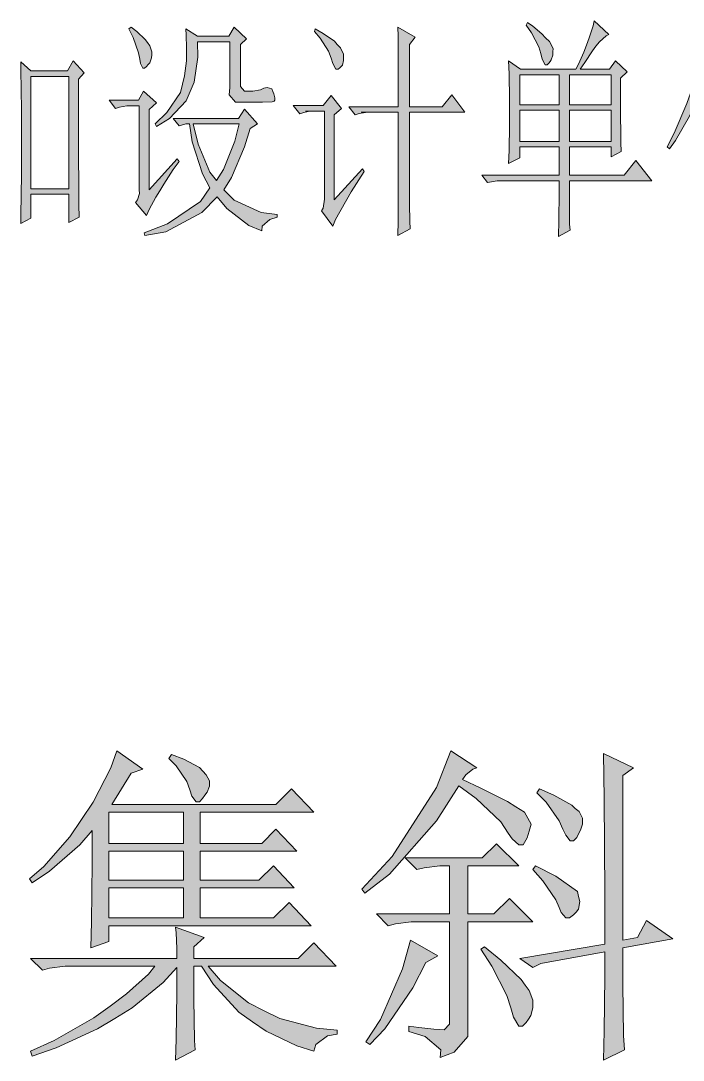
# Model space of a CAD drawing. Header units: millimetres. Extents: x 0 to 586, y 0 to 414.
# Drawn here: x 463.91 to 475.09, y 130.02 to 147.56 of the extents above; entities that cross this region are included whole.
import ezdxf

# ---------------------------------------------------------------- set-up
doc = ezdxf.new("R2010")
doc.units = ezdxf.units.MM

msp = doc.modelspace()

# ---------------------------------------------------------------- hatches: boundary and pattern name
h = msp.add_hatch(color=0)
h.paths.add_polyline_path([(473.173778, 144.861139), (473.173778, 144.543639), (473.177306, 144.127361), (473.184361, 144.028583), (472.986806, 143.919222), (472.993861, 144.190861), (473.000917, 144.660056), (473.000917, 144.861139), (471.953167, 144.861139), (471.790889, 144.829389), (471.692111, 144.952861), (473.000917, 144.952861), (473.000917, 145.432639), (472.334167, 145.432639), (472.334167, 145.249194), (472.147194, 145.153944), (472.15425, 145.372667), (472.161306, 145.803056), (472.161306, 146.01825), (472.161306, 146.233444), (472.15425, 146.667361), (472.147194, 146.882556), (472.34475, 146.741444), (473.283139, 146.741444), (473.325472, 146.826111), (473.417194, 147.030722), (473.463056, 147.150667), (473.508917, 147.270611), (473.572417, 147.475222), (473.593583, 147.559889), (473.840528, 147.330583), (473.791139, 147.305889), (473.681778, 147.207111), (473.621806, 147.1295), (473.565361, 147.051889), (473.431306, 146.857861), (473.357222, 146.741444), (473.851111, 146.741444), (473.949889, 146.882556), (474.147444, 146.695583), (474.034556, 146.58975), (474.034556, 146.117028), (474.041611, 145.503194), (474.048667, 145.355028), (473.875806, 145.263306), (473.875806, 145.432639), (473.173778, 145.432639), (473.173778, 144.952861), (474.098056, 144.952861), (474.295611, 145.199806), (474.56725, 144.861139)])
h.paths.add_polyline_path([(473.173778, 146.05), (473.173778, 145.524361), (473.875806, 145.524361), (473.875806, 146.05)])
h.paths.add_polyline_path([(473.173778, 146.649722), (473.173778, 146.141722), (473.875806, 146.141722), (473.875806, 146.649722)])
h.paths.add_polyline_path([(472.334167, 146.05), (472.334167, 145.524361), (473.000917, 145.524361), (473.000917, 146.05)])
h.paths.add_polyline_path([(472.334167, 146.649722), (472.334167, 146.141722), (473.000917, 146.141722), (473.000917, 146.649722)])
h = msp.add_hatch(color=0)
h.dxf.hatch_style = 2
h.paths.add_polyline_path([(465.733694, 147.422306), (465.7725, 147.454056), (465.871278, 147.376444), (466.008861, 147.245917), (466.047667, 147.193), (466.09, 147.136556), (466.125278, 147.03425), (466.12175, 146.984861), (466.118222, 146.931944), (466.09, 146.850806), (466.061778, 146.822583), (466.033556, 146.790833), (465.998278, 146.759083), (465.970056, 146.759083), (465.93125, 146.836694), (465.920667, 146.914306), (465.8995, 147.020139), (465.807778, 147.277667)])
h = msp.add_hatch(color=0)
h.dxf.hatch_style = 2
h.paths.add_polyline_path([(467.621056, 146.529778), (467.621056, 146.452167), (467.688083, 146.374556), (467.758639, 146.374556), (467.825667, 146.374556), (467.956194, 146.395722), (468.016167, 146.420417), (468.072611, 146.434528), (468.146694, 146.409833), (468.164333, 146.3675), (468.181972, 146.325167), (468.199611, 146.258139), (468.199611, 146.236972), (468.199611, 146.219333), (468.1855, 146.201694), (468.171389, 146.198167), (468.15375, 146.194639), (467.991472, 146.187583), (467.843306, 146.187583), (467.64575, 146.187583), (467.536389, 146.187583), (467.430556, 146.311056), (467.437611, 146.434528), (467.437611, 147.207111), (466.894333, 147.207111), (466.901389, 146.946056), (466.837889, 146.52625), (466.770861, 146.3675), (466.703833, 146.20875), (466.418083, 145.912417), (466.202889, 145.774833), (466.178194, 145.820694), (466.37575, 146.011194), (466.605056, 146.349861), (466.640333, 146.490972), (466.675611, 146.632083), (466.707361, 146.882556), (466.707361, 146.991917), (466.707361, 147.101278), (466.703833, 147.316472), (466.696778, 147.422306), (466.894333, 147.298833), (467.4235, 147.298833), (467.511694, 147.454056), (467.719833, 147.252972), (467.621056, 147.16125)])
h = msp.add_hatch(color=0)
h.dxf.hatch_style = 2
h.paths.add_polyline_path([(468.866361, 147.376444), (468.880472, 147.422306), (469.014528, 147.344694), (469.205028, 147.214167), (469.254417, 147.16125), (469.307333, 147.104806), (469.36025, 146.998972), (469.36025, 146.946056), (469.36025, 146.889611), (469.339083, 146.812), (469.317917, 146.790833), (469.29675, 146.766139), (469.268528, 146.744972), (469.229722, 146.744972), (469.176806, 146.836694), (469.152111, 146.928417), (469.10625, 147.044833), (468.965139, 147.267083)])
h = msp.add_hatch(color=0)
h.dxf.hatch_style = 2
h.paths.add_polyline_path([(470.284528, 146.109972), (470.284528, 146.628556), (470.281, 147.298833), (470.273944, 147.454056), (470.570278, 147.284722), (470.4715, 147.16125), (470.4715, 146.109972), (471.025361, 146.109972), (471.187639, 146.311056), (471.409889, 146.01825), (470.4715, 146.01825), (470.4715, 144.614194), (470.4715, 144.4625), (470.478556, 144.17675), (470.482083, 144.046222), (470.273944, 143.936861), (470.281, 144.17675), (470.284528, 144.536583), (470.284528, 144.660056), (470.284528, 146.01825), (469.656583, 146.01825), (469.843556, 146.01825), (469.769472, 146.01825), (469.624833, 145.993556), (469.557806, 145.972389), (469.448444, 146.109972)])
h = msp.add_hatch(color=0)
h.dxf.hatch_style = 2
h.paths.add_polyline_path([(472.443528, 147.485806), (472.468222, 147.531667), (472.556417, 147.468167), (472.708111, 147.341167), (472.771611, 147.274139), (472.835111, 147.210639), (472.898611, 147.090694), (472.895083, 147.037778), (472.891556, 146.981333), (472.866861, 146.900194), (472.845694, 146.8755), (472.824528, 146.847278), (472.796306, 146.819056), (472.764556, 146.819056), (472.715167, 146.914306), (472.690472, 147.006028), (472.655194, 147.122444), (472.531722, 147.358806)])
h = msp.add_hatch(color=0)
h.dxf.hatch_style = 2
h.paths.add_polyline_path([(475.318667, 143.936861), (475.325722, 144.166167), (475.332778, 145.309167), (475.332778, 146.219333), (475.20225, 145.947694), (474.965889, 145.538472), (474.863583, 145.400889), (474.824778, 145.432639), (474.941194, 145.661944), (475.156389, 146.162889), (475.251639, 146.434528), (475.346889, 146.702639), (475.491528, 147.249444), (475.540917, 147.528139), (475.826667, 147.344694), (475.713778, 147.267083), (475.615, 146.988389), (475.473889, 146.586222), (475.431556, 146.466278), (475.590306, 146.325167), (475.491528, 146.233444), (475.491528, 145.309167), (475.498583, 144.222611), (475.505639, 144.060333)])
h = msp.add_hatch(color=0)
h.paths.add_polyline_path([(464.8835, 146.572111), (464.8835, 145.619611), (464.890556, 144.455444), (464.894083, 144.247306), (464.721222, 144.155583), (464.721222, 144.631833), (464.079167, 144.631833), (464.079167, 144.229667), (463.909833, 144.137944), (463.913361, 144.279056), (463.920417, 144.963444), (463.920417, 145.51025), (463.920417, 146.057056), (463.913361, 146.734389), (463.909833, 146.864917), (464.079167, 146.713222), (464.696528, 146.713222), (464.795306, 146.882556), (464.982278, 146.681472)])
h.paths.add_polyline_path([(464.079167, 146.6215), (464.079167, 144.723556), (464.721222, 144.723556), (464.721222, 146.6215)])
h = msp.add_hatch(color=0)
h.dxf.hatch_style = 2
h.paths.add_polyline_path([(466.079417, 144.705917), (466.548611, 145.231556), (466.583889, 145.185694), (466.485111, 145.048111), (466.322833, 144.801167), (466.259333, 144.691806), (466.192306, 144.582444), (466.079417, 144.374306), (466.030028, 144.275528), (465.846583, 144.490722), (465.881861, 144.536583), (465.913611, 144.645944), (465.906556, 144.705917), (465.906556, 146.124083), (465.747806, 146.124083), (465.698417, 146.124083), (465.578472, 146.102917), (465.511444, 146.078222), (465.402083, 146.219333), (465.895972, 146.219333), (465.980639, 146.371028), (466.202889, 146.173472), (466.079417, 146.064111)])
h = msp.add_hatch(color=0)
h.dxf.hatch_style = 2
h.paths.add_polyline_path([(469.2015, 144.540111), (469.681278, 145.062222), (469.705972, 145.016361), (469.490778, 144.670639), (469.226194, 144.2085), (469.176806, 144.092083), (468.989833, 144.353139), (469.014528, 144.399), (469.039222, 144.547167), (469.039222, 144.645944), (469.039222, 146.035889), (468.718194, 146.035889), (468.831083, 146.035889), (468.792278, 146.035889), (468.689972, 146.011194), (468.619417, 145.990028), (468.510056, 146.127611), (469.014528, 146.127611), (469.152111, 146.296944), (469.324972, 146.08175), (469.2015, 145.972389)])
h = msp.add_hatch(color=0)
h.paths.add_polyline_path([(466.485111, 145.912417), (467.585778, 145.912417), (467.684556, 146.067639), (467.906806, 145.820694), (467.783333, 145.743083), (467.688083, 145.432639), (467.465833, 144.917583), (467.338833, 144.709444), (467.515222, 144.529528), (467.966778, 144.321389), (468.238417, 144.293167), (468.238417, 144.243778), (468.114944, 144.204972), (467.984417, 144.092083), (467.980889, 144.014472), (467.762167, 144.106194), (467.388222, 144.391944), (467.225944, 144.585972), (466.968417, 144.321389), (466.358111, 143.996833), (466.005333, 143.936861), (465.991222, 143.982722), (466.386333, 144.130889), (466.943722, 144.508361), (467.102472, 144.737667), (466.975472, 144.977556), (466.802611, 145.517306), (466.75675, 145.820694), (466.696778, 145.820694), (466.583889, 145.788944)])
h.paths.add_polyline_path([(466.82025, 145.820694), (466.904917, 145.4785), (467.102472, 145.00225), (467.215361, 144.864667), (467.331778, 145.048111), (467.522278, 145.527889), (467.596361, 145.820694)])
h = msp.add_hatch(color=0)
h.paths.add_polyline_path([(465.091639, 131.910667), (465.102222, 132.351639), (465.112806, 133.342944), (465.112806, 133.893278), (464.904667, 133.649861), (464.396667, 133.208889), (464.100333, 133.011333), (464.054472, 133.078361), (464.297889, 133.2865), (464.738861, 133.787444), (464.936417, 134.08025), (465.133972, 134.373056), (465.430306, 134.951611), (465.532611, 135.237361), (465.970056, 134.930444), (465.7725, 134.863417), (465.444417, 134.33425), (468.21725, 134.33425), (468.481833, 134.598833), (468.855778, 134.200194), (466.940194, 134.200194), (466.940194, 133.674556), (467.977361, 133.674556), (468.21725, 133.917972), (468.570028, 133.544028), (466.940194, 133.544028), (466.940194, 133.057194), (467.9315, 133.057194), (468.174917, 133.297083), (468.527694, 132.923139), (466.940194, 132.923139), (466.940194, 132.418667), (468.174917, 132.418667), (468.4395, 132.679722), (468.813444, 132.284611), (465.398556, 132.284611), (465.398556, 132.020028)])
h.paths.add_polyline_path([(465.398556, 134.200194), (465.398556, 133.674556), (466.654444, 133.674556), (466.654444, 134.200194)])
h.paths.add_polyline_path([(465.398556, 132.923139), (465.398556, 132.418667), (466.654444, 132.418667), (466.654444, 132.923139)])
h.paths.add_polyline_path([(465.398556, 133.544028), (465.398556, 133.057194), (466.654444, 133.057194), (466.654444, 133.544028)])
h = msp.add_hatch(color=0)
h.dxf.hatch_style = 2
h.paths.add_polyline_path([(466.456889, 135.173861), (466.665028, 135.09625), (466.929611, 134.958667), (466.986056, 134.895167), (467.038972, 134.835194), (467.095417, 134.729361), (467.095417, 134.687028), (467.095417, 134.641167), (467.056611, 134.542389), (467.017806, 134.489472), (466.979, 134.433028), (466.929611, 134.376583), (466.919028, 134.376583), (466.873167, 134.376583), (466.799083, 134.475361), (466.763806, 134.577667), (466.710889, 134.718778), (466.5345, 134.983361), (466.411028, 135.106833)])
h = msp.add_hatch(color=0)
h.dxf.hatch_style = 2
h.paths.add_polyline_path([(471.304056, 134.644694), (470.926583, 134.059083), (470.136361, 133.155972), (469.716556, 132.838472), (469.670694, 132.901972), (470.178694, 133.455833), (470.926583, 134.62), (471.17, 135.237361), (471.610972, 134.951611), (471.543944, 134.930444), (471.424, 134.831667), (471.367556, 134.754056), (471.678, 134.609417), (472.129556, 134.380111), (472.270667, 134.291917), (472.415306, 134.203722), (472.524667, 133.999111), (472.492917, 133.882694), (472.457639, 133.769806), (472.394139, 133.653389), (472.358861, 133.653389), (472.316528, 133.653389), (472.207167, 133.752167), (472.140139, 133.850944), (472.016667, 134.037917), (471.600389, 134.433028)])
h = msp.add_hatch(color=0)
h.dxf.hatch_style = 2
h.paths.add_polyline_path([(473.769972, 131.847167), (472.690472, 131.646083), (472.556417, 131.582583), (472.337694, 131.734278), (473.769972, 131.977694), (473.769972, 132.824361), (473.759389, 134.433028), (473.748806, 135.195028), (474.253278, 134.951611), (474.076889, 134.821083), (474.076889, 132.044722), (474.320306, 132.087056), (474.475528, 132.372806), (474.9165, 132.065889), (474.076889, 131.910667), (474.076889, 131.293306), (474.087472, 130.436056), (474.101583, 130.192639), (473.748806, 130.01625), (473.759389, 130.513667), (473.769972, 131.427361)])
h = msp.add_hatch(color=0)
h.dxf.hatch_style = 2
h.paths.add_polyline_path([(472.669306, 134.598833), (472.909194, 134.489472), (473.212583, 134.323667), (473.272556, 134.267222), (473.336056, 134.214306), (473.396028, 134.101417), (473.396028, 134.0485), (473.396028, 134.002639), (473.36075, 133.900333), (473.329, 133.836833), (473.29725, 133.776861), (473.240806, 133.716889), (473.219639, 133.716889), (473.184361, 133.716889), (473.110278, 133.815667), (473.064417, 133.914444), (472.997389, 134.059083), (472.778667, 134.369528), (472.623444, 134.531806)])
h = msp.add_hatch(color=0)
h.dxf.hatch_style = 2
h.paths.add_polyline_path([(470.464444, 130.591278), (470.63025, 130.566583), (470.88425, 130.541889), (470.972444, 130.534833), (471.060639, 130.527778), (471.148833, 130.623028), (471.148833, 130.721806), (471.148833, 132.351639), (470.640833, 132.351639), (470.499722, 132.351639), (470.235139, 132.319889), (470.111667, 132.284611), (469.914111, 132.485694), (471.148833, 132.485694), (471.148833, 133.297083), (471.127667, 133.297083), (470.983028, 133.297083), (470.718444, 133.265333), (470.5985, 133.233583), (470.400944, 133.431139), (471.699167, 133.431139), (471.942583, 133.671028), (472.316528, 133.297083), (471.45575, 133.297083), (471.45575, 132.485694), (471.896722, 132.485694), (472.161306, 132.74675), (472.556417, 132.351639), (471.45575, 132.351639), (471.45575, 130.591278), (471.45575, 130.414889), (471.226444, 130.150306), (470.993611, 130.062111), (471.004194, 130.192639), (470.739611, 130.414889), (470.464444, 130.503083)])
h = msp.add_hatch(color=0)
h.dxf.hatch_style = 2
h.paths.add_polyline_path([(472.602278, 133.297083), (472.944472, 133.120694), (473.307833, 132.863167), (473.329, 132.782028), (473.350167, 132.697361), (473.329, 132.566833), (473.286667, 132.517444), (473.240806, 132.468056), (473.173778, 132.418667), (473.152611, 132.418667), (473.110278, 132.418667), (473.032667, 132.506861), (472.997389, 132.595056), (472.944472, 132.725583), (472.722222, 133.046611), (472.556417, 133.233583)])
h = msp.add_hatch(color=0)
h.dxf.hatch_style = 2
h.paths.add_polyline_path([(466.545083, 131.734278), (466.545083, 131.900083), (466.5345, 132.164667), (466.523917, 132.263444), (467.007222, 132.087056), (466.830833, 131.931833), (466.830833, 131.734278), (468.591194, 131.734278), (468.855778, 131.998861), (469.23325, 131.60375), (467.07425, 131.60375), (467.282389, 131.360333), (467.755111, 130.986389), (468.019694, 130.852333), (468.284278, 130.721806), (468.901639, 130.556), (469.254417, 130.52425), (469.254417, 130.457222), (469.088611, 130.425472), (468.891056, 130.280833), (468.855778, 130.171472), (468.570028, 130.259667), (468.051444, 130.506611), (467.822139, 130.665361), (467.589306, 130.827639), (467.162444, 131.293306), (466.961361, 131.60375), (466.830833, 131.60375), (466.830833, 131.053417), (466.841417, 130.347861), (466.852, 130.192639), (466.523917, 130.01625), (466.5345, 130.369028), (466.545083, 131.152194), (466.545083, 131.582583), (466.31225, 131.328583), (465.790139, 130.898194), (465.497333, 130.721806), (465.204528, 130.545417), (464.506028, 130.227917), (464.100333, 130.083278), (464.075639, 130.171472), (464.474278, 130.347861), (465.144556, 130.728861), (465.419722, 130.929944), (465.694889, 131.134556), (466.068833, 131.469694), (466.171139, 131.60375), (464.802361, 131.60375), (464.66125, 131.60375), (464.396667, 131.568472), (464.276722, 131.536722), (464.075639, 131.734278)])
h = msp.add_hatch(color=0)
h.dxf.hatch_style = 2
h.paths.add_polyline_path([(470.489139, 132.044722), (470.951278, 131.780139), (470.750194, 131.66725), (470.531472, 131.240389), (470.05875, 130.545417), (469.80475, 130.280833), (469.737722, 130.326694), (469.981139, 130.700639), (470.355083, 131.557889)])
h = msp.add_hatch(color=0)
h.dxf.hatch_style = 2
h.paths.add_polyline_path([(471.678, 131.8895), (471.7415, 131.931833), (472.016667, 131.702528), (472.358861, 131.377972), (472.425889, 131.282722), (472.492917, 131.191), (472.556417, 131.028722), (472.556417, 130.965222), (472.556417, 130.898194), (472.521139, 130.771194), (472.482333, 130.711222), (472.443528, 130.65125), (472.383556, 130.591278), (472.358861, 130.591278), (472.316528, 130.591278), (472.228333, 130.742972), (472.182472, 130.898194), (472.118972, 131.106333), (471.864972, 131.60375)])

# ---------------------------------------------------------------- linework, layer by layer
at = {"color": 0, "lineweight": 0}
for points in [[(473.173778, 144.861139), (473.173778, 144.543639), (473.177306, 144.127361), (473.184361, 144.028583), (472.986806, 143.919222), (472.993861, 144.190861), (473.000917, 144.660056), (473.000917, 144.861139), (471.953167, 144.861139), (471.790889, 144.829389), (471.692111, 144.952861), (473.000917, 144.952861), (473.000917, 145.432639), (472.334167, 145.432639), (472.334167, 145.249194), (472.147194, 145.153944), (472.15425, 145.372667), (472.161306, 145.803056), (472.161306, 146.01825), (472.161306, 146.233444), (472.15425, 146.667361), (472.147194, 146.882556), (472.34475, 146.741444), (473.283139, 146.741444), (473.325472, 146.826111), (473.417194, 147.030722), (473.463056, 147.150667), (473.508917, 147.270611), (473.572417, 147.475222), (473.593583, 147.559889), (473.840528, 147.330583), (473.791139, 147.305889), (473.681778, 147.207111), (473.621806, 147.1295), (473.565361, 147.051889), (473.431306, 146.857861), (473.357222, 146.741444), (473.851111, 146.741444), (473.949889, 146.882556), (474.147444, 146.695583), (474.034556, 146.58975), (474.034556, 146.117028), (474.041611, 145.503194), (474.048667, 145.355028), (473.875806, 145.263306), (473.875806, 145.432639), (473.173778, 145.432639), (473.173778, 144.952861), (474.098056, 144.952861), (474.295611, 145.199806), (474.56725, 144.861139)], [(465.733694, 147.422306), (465.7725, 147.454056), (465.871278, 147.376444), (466.008861, 147.245917), (466.047667, 147.193), (466.09, 147.136556), (466.125278, 147.03425), (466.12175, 146.984861), (466.118222, 146.931944), (466.09, 146.850806), (466.061778, 146.822583), (466.033556, 146.790833), (465.998278, 146.759083), (465.970056, 146.759083), (465.93125, 146.836694), (465.920667, 146.914306), (465.8995, 147.020139), (465.807778, 147.277667)], [(467.621056, 146.529778), (467.621056, 146.452167), (467.688083, 146.374556), (467.758639, 146.374556), (467.825667, 146.374556), (467.956194, 146.395722), (468.016167, 146.420417), (468.072611, 146.434528), (468.146694, 146.409833), (468.164333, 146.3675), (468.181972, 146.325167), (468.199611, 146.258139), (468.199611, 146.236972), (468.199611, 146.219333), (468.1855, 146.201694), (468.171389, 146.198167), (468.15375, 146.194639), (467.991472, 146.187583), (467.843306, 146.187583), (467.64575, 146.187583), (467.536389, 146.187583), (467.430556, 146.311056), (467.437611, 146.434528), (467.437611, 147.207111), (466.894333, 147.207111), (466.901389, 146.946056), (466.837889, 146.52625), (466.770861, 146.3675), (466.703833, 146.20875), (466.418083, 145.912417), (466.202889, 145.774833), (466.178194, 145.820694), (466.37575, 146.011194), (466.605056, 146.349861), (466.640333, 146.490972), (466.675611, 146.632083), (466.707361, 146.882556), (466.707361, 146.991917), (466.707361, 147.101278), (466.703833, 147.316472), (466.696778, 147.422306), (466.894333, 147.298833), (467.4235, 147.298833), (467.511694, 147.454056), (467.719833, 147.252972), (467.621056, 147.16125)], [(468.866361, 147.376444), (468.880472, 147.422306), (469.014528, 147.344694), (469.205028, 147.214167), (469.254417, 147.16125), (469.307333, 147.104806), (469.36025, 146.998972), (469.36025, 146.946056), (469.36025, 146.889611), (469.339083, 146.812), (469.317917, 146.790833), (469.29675, 146.766139), (469.268528, 146.744972), (469.229722, 146.744972), (469.176806, 146.836694), (469.152111, 146.928417), (469.10625, 147.044833), (468.965139, 147.267083)], [(470.284528, 146.109972), (470.284528, 146.628556), (470.281, 147.298833), (470.273944, 147.454056), (470.570278, 147.284722), (470.4715, 147.16125), (470.4715, 146.109972), (471.025361, 146.109972), (471.187639, 146.311056), (471.409889, 146.01825), (470.4715, 146.01825), (470.4715, 144.614194), (470.4715, 144.4625), (470.478556, 144.17675), (470.482083, 144.046222), (470.273944, 143.936861), (470.281, 144.17675), (470.284528, 144.536583), (470.284528, 144.660056), (470.284528, 146.01825), (469.656583, 146.01825), (469.843556, 146.01825), (469.769472, 146.01825), (469.624833, 145.993556), (469.557806, 145.972389), (469.448444, 146.109972)], [(472.443528, 147.485806), (472.468222, 147.531667), (472.556417, 147.468167), (472.708111, 147.341167), (472.771611, 147.274139), (472.835111, 147.210639), (472.898611, 147.090694), (472.895083, 147.037778), (472.891556, 146.981333), (472.866861, 146.900194), (472.845694, 146.8755), (472.824528, 146.847278), (472.796306, 146.819056), (472.764556, 146.819056), (472.715167, 146.914306), (472.690472, 147.006028), (472.655194, 147.122444), (472.531722, 147.358806)], [(475.318667, 143.936861), (475.325722, 144.166167), (475.332778, 145.309167), (475.332778, 146.219333), (475.20225, 145.947694), (474.965889, 145.538472), (474.863583, 145.400889), (474.824778, 145.432639), (474.941194, 145.661944), (475.156389, 146.162889), (475.251639, 146.434528), (475.346889, 146.702639), (475.491528, 147.249444), (475.540917, 147.528139), (475.826667, 147.344694), (475.713778, 147.267083), (475.615, 146.988389), (475.473889, 146.586222), (475.431556, 146.466278), (475.590306, 146.325167), (475.491528, 146.233444), (475.491528, 145.309167), (475.498583, 144.222611), (475.505639, 144.060333)], [(464.8835, 146.572111), (464.8835, 145.619611), (464.890556, 144.455444), (464.894083, 144.247306), (464.721222, 144.155583), (464.721222, 144.631833), (464.079167, 144.631833), (464.079167, 144.229667), (463.909833, 144.137944), (463.913361, 144.279056), (463.920417, 144.963444), (463.920417, 145.51025), (463.920417, 146.057056), (463.913361, 146.734389), (463.909833, 146.864917), (464.079167, 146.713222), (464.696528, 146.713222), (464.795306, 146.882556), (464.982278, 146.681472)], [(464.079167, 146.6215), (464.079167, 144.723556), (464.721222, 144.723556), (464.721222, 146.6215)], [(472.334167, 146.649722), (472.334167, 146.141722), (473.000917, 146.141722), (473.000917, 146.649722)], [(473.173778, 146.649722), (473.173778, 146.141722), (473.875806, 146.141722), (473.875806, 146.649722)], [(466.079417, 144.705917), (466.548611, 145.231556), (466.583889, 145.185694), (466.485111, 145.048111), (466.322833, 144.801167), (466.259333, 144.691806), (466.192306, 144.582444), (466.079417, 144.374306), (466.030028, 144.275528), (465.846583, 144.490722), (465.881861, 144.536583), (465.913611, 144.645944), (465.906556, 144.705917), (465.906556, 146.124083), (465.747806, 146.124083), (465.698417, 146.124083), (465.578472, 146.102917), (465.511444, 146.078222), (465.402083, 146.219333), (465.895972, 146.219333), (465.980639, 146.371028), (466.202889, 146.173472), (466.079417, 146.064111)], [(469.2015, 144.540111), (469.681278, 145.062222), (469.705972, 145.016361), (469.490778, 144.670639), (469.226194, 144.2085), (469.176806, 144.092083), (468.989833, 144.353139), (469.014528, 144.399), (469.039222, 144.547167), (469.039222, 144.645944), (469.039222, 146.035889), (468.718194, 146.035889), (468.831083, 146.035889), (468.792278, 146.035889), (468.689972, 146.011194), (468.619417, 145.990028), (468.510056, 146.127611), (469.014528, 146.127611), (469.152111, 146.296944), (469.324972, 146.08175), (469.2015, 145.972389)], [(466.485111, 145.912417), (467.585778, 145.912417), (467.684556, 146.067639), (467.906806, 145.820694), (467.783333, 145.743083), (467.688083, 145.432639), (467.465833, 144.917583), (467.338833, 144.709444), (467.515222, 144.529528), (467.966778, 144.321389), (468.238417, 144.293167), (468.238417, 144.243778), (468.114944, 144.204972), (467.984417, 144.092083), (467.980889, 144.014472), (467.762167, 144.106194), (467.388222, 144.391944), (467.225944, 144.585972), (466.968417, 144.321389), (466.358111, 143.996833), (466.005333, 143.936861), (465.991222, 143.982722), (466.386333, 144.130889), (466.943722, 144.508361), (467.102472, 144.737667), (466.975472, 144.977556), (466.802611, 145.517306), (466.75675, 145.820694), (466.696778, 145.820694), (466.583889, 145.788944)], [(472.334167, 146.05), (472.334167, 145.524361), (473.000917, 145.524361), (473.000917, 146.05)], [(473.173778, 146.05), (473.173778, 145.524361), (473.875806, 145.524361), (473.875806, 146.05)], [(466.82025, 145.820694), (466.904917, 145.4785), (467.102472, 145.00225), (467.215361, 144.864667), (467.331778, 145.048111), (467.522278, 145.527889), (467.596361, 145.820694)], [(465.091639, 131.910667), (465.102222, 132.351639), (465.112806, 133.342944), (465.112806, 133.893278), (464.904667, 133.649861), (464.396667, 133.208889), (464.100333, 133.011333), (464.054472, 133.078361), (464.297889, 133.2865), (464.738861, 133.787444), (464.936417, 134.08025), (465.133972, 134.373056), (465.430306, 134.951611), (465.532611, 135.237361), (465.970056, 134.930444), (465.7725, 134.863417), (465.444417, 134.33425), (468.21725, 134.33425), (468.481833, 134.598833), (468.855778, 134.200194), (466.940194, 134.200194), (466.940194, 133.674556), (467.977361, 133.674556), (468.21725, 133.917972), (468.570028, 133.544028), (466.940194, 133.544028), (466.940194, 133.057194), (467.9315, 133.057194), (468.174917, 133.297083), (468.527694, 132.923139), (466.940194, 132.923139), (466.940194, 132.418667), (468.174917, 132.418667), (468.4395, 132.679722), (468.813444, 132.284611), (465.398556, 132.284611), (465.398556, 132.020028)], [(466.456889, 135.173861), (466.665028, 135.09625), (466.929611, 134.958667), (466.986056, 134.895167), (467.038972, 134.835194), (467.095417, 134.729361), (467.095417, 134.687028), (467.095417, 134.641167), (467.056611, 134.542389), (467.017806, 134.489472), (466.979, 134.433028), (466.929611, 134.376583), (466.919028, 134.376583), (466.873167, 134.376583), (466.799083, 134.475361), (466.763806, 134.577667), (466.710889, 134.718778), (466.5345, 134.983361), (466.411028, 135.106833)], [(471.304056, 134.644694), (470.926583, 134.059083), (470.136361, 133.155972), (469.716556, 132.838472), (469.670694, 132.901972), (470.178694, 133.455833), (470.926583, 134.62), (471.17, 135.237361), (471.610972, 134.951611), (471.543944, 134.930444), (471.424, 134.831667), (471.367556, 134.754056), (471.678, 134.609417), (472.129556, 134.380111), (472.270667, 134.291917), (472.415306, 134.203722), (472.524667, 133.999111), (472.492917, 133.882694), (472.457639, 133.769806), (472.394139, 133.653389), (472.358861, 133.653389), (472.316528, 133.653389), (472.207167, 133.752167), (472.140139, 133.850944), (472.016667, 134.037917), (471.600389, 134.433028)], [(473.769972, 131.847167), (472.690472, 131.646083), (472.556417, 131.582583), (472.337694, 131.734278), (473.769972, 131.977694), (473.769972, 132.824361), (473.759389, 134.433028), (473.748806, 135.195028), (474.253278, 134.951611), (474.076889, 134.821083), (474.076889, 132.044722), (474.320306, 132.087056), (474.475528, 132.372806), (474.9165, 132.065889), (474.076889, 131.910667), (474.076889, 131.293306), (474.087472, 130.436056), (474.101583, 130.192639), (473.748806, 130.01625), (473.759389, 130.513667), (473.769972, 131.427361)], [(472.669306, 134.598833), (472.909194, 134.489472), (473.212583, 134.323667), (473.272556, 134.267222), (473.336056, 134.214306), (473.396028, 134.101417), (473.396028, 134.0485), (473.396028, 134.002639), (473.36075, 133.900333), (473.329, 133.836833), (473.29725, 133.776861), (473.240806, 133.716889), (473.219639, 133.716889), (473.184361, 133.716889), (473.110278, 133.815667), (473.064417, 133.914444), (472.997389, 134.059083), (472.778667, 134.369528), (472.623444, 134.531806)], [(465.398556, 134.200194), (465.398556, 133.674556), (466.654444, 133.674556), (466.654444, 134.200194)], [(465.398556, 133.544028), (465.398556, 133.057194), (466.654444, 133.057194), (466.654444, 133.544028)], [(470.464444, 130.591278), (470.63025, 130.566583), (470.88425, 130.541889), (470.972444, 130.534833), (471.060639, 130.527778), (471.148833, 130.623028), (471.148833, 130.721806), (471.148833, 132.351639), (470.640833, 132.351639), (470.499722, 132.351639), (470.235139, 132.319889), (470.111667, 132.284611), (469.914111, 132.485694), (471.148833, 132.485694), (471.148833, 133.297083), (471.127667, 133.297083), (470.983028, 133.297083), (470.718444, 133.265333), (470.5985, 133.233583), (470.400944, 133.431139), (471.699167, 133.431139), (471.942583, 133.671028), (472.316528, 133.297083), (471.45575, 133.297083), (471.45575, 132.485694), (471.896722, 132.485694), (472.161306, 132.74675), (472.556417, 132.351639), (471.45575, 132.351639), (471.45575, 130.591278), (471.45575, 130.414889), (471.226444, 130.150306), (470.993611, 130.062111), (471.004194, 130.192639), (470.739611, 130.414889), (470.464444, 130.503083)], [(472.602278, 133.297083), (472.944472, 133.120694), (473.307833, 132.863167), (473.329, 132.782028), (473.350167, 132.697361), (473.329, 132.566833), (473.286667, 132.517444), (473.240806, 132.468056), (473.173778, 132.418667), (473.152611, 132.418667), (473.110278, 132.418667), (473.032667, 132.506861), (472.997389, 132.595056), (472.944472, 132.725583), (472.722222, 133.046611), (472.556417, 133.233583)], [(465.398556, 132.923139), (465.398556, 132.418667), (466.654444, 132.418667), (466.654444, 132.923139)], [(466.545083, 131.734278), (466.545083, 131.900083), (466.5345, 132.164667), (466.523917, 132.263444), (467.007222, 132.087056), (466.830833, 131.931833), (466.830833, 131.734278), (468.591194, 131.734278), (468.855778, 131.998861), (469.23325, 131.60375), (467.07425, 131.60375), (467.282389, 131.360333), (467.755111, 130.986389), (468.019694, 130.852333), (468.284278, 130.721806), (468.901639, 130.556), (469.254417, 130.52425), (469.254417, 130.457222), (469.088611, 130.425472), (468.891056, 130.280833), (468.855778, 130.171472), (468.570028, 130.259667), (468.051444, 130.506611), (467.822139, 130.665361), (467.589306, 130.827639), (467.162444, 131.293306), (466.961361, 131.60375), (466.830833, 131.60375), (466.830833, 131.053417), (466.841417, 130.347861), (466.852, 130.192639), (466.523917, 130.01625), (466.5345, 130.369028), (466.545083, 131.152194), (466.545083, 131.582583), (466.31225, 131.328583), (465.790139, 130.898194), (465.497333, 130.721806), (465.204528, 130.545417), (464.506028, 130.227917), (464.100333, 130.083278), (464.075639, 130.171472), (464.474278, 130.347861), (465.144556, 130.728861), (465.419722, 130.929944), (465.694889, 131.134556), (466.068833, 131.469694), (466.171139, 131.60375), (464.802361, 131.60375), (464.66125, 131.60375), (464.396667, 131.568472), (464.276722, 131.536722), (464.075639, 131.734278)], [(470.489139, 132.044722), (470.951278, 131.780139), (470.750194, 131.66725), (470.531472, 131.240389), (470.05875, 130.545417), (469.80475, 130.280833), (469.737722, 130.326694), (469.981139, 130.700639), (470.355083, 131.557889)], [(471.678, 131.8895), (471.7415, 131.931833), (472.016667, 131.702528), (472.358861, 131.377972), (472.425889, 131.282722), (472.492917, 131.191), (472.556417, 131.028722), (472.556417, 130.965222), (472.556417, 130.898194), (472.521139, 130.771194), (472.482333, 130.711222), (472.443528, 130.65125), (472.383556, 130.591278), (472.358861, 130.591278), (472.316528, 130.591278), (472.228333, 130.742972), (472.182472, 130.898194), (472.118972, 131.106333), (471.864972, 131.60375)]]:
    msp.add_lwpolyline(points, close=True, dxfattribs=at)

doc.saveas('drawing.dxf')
